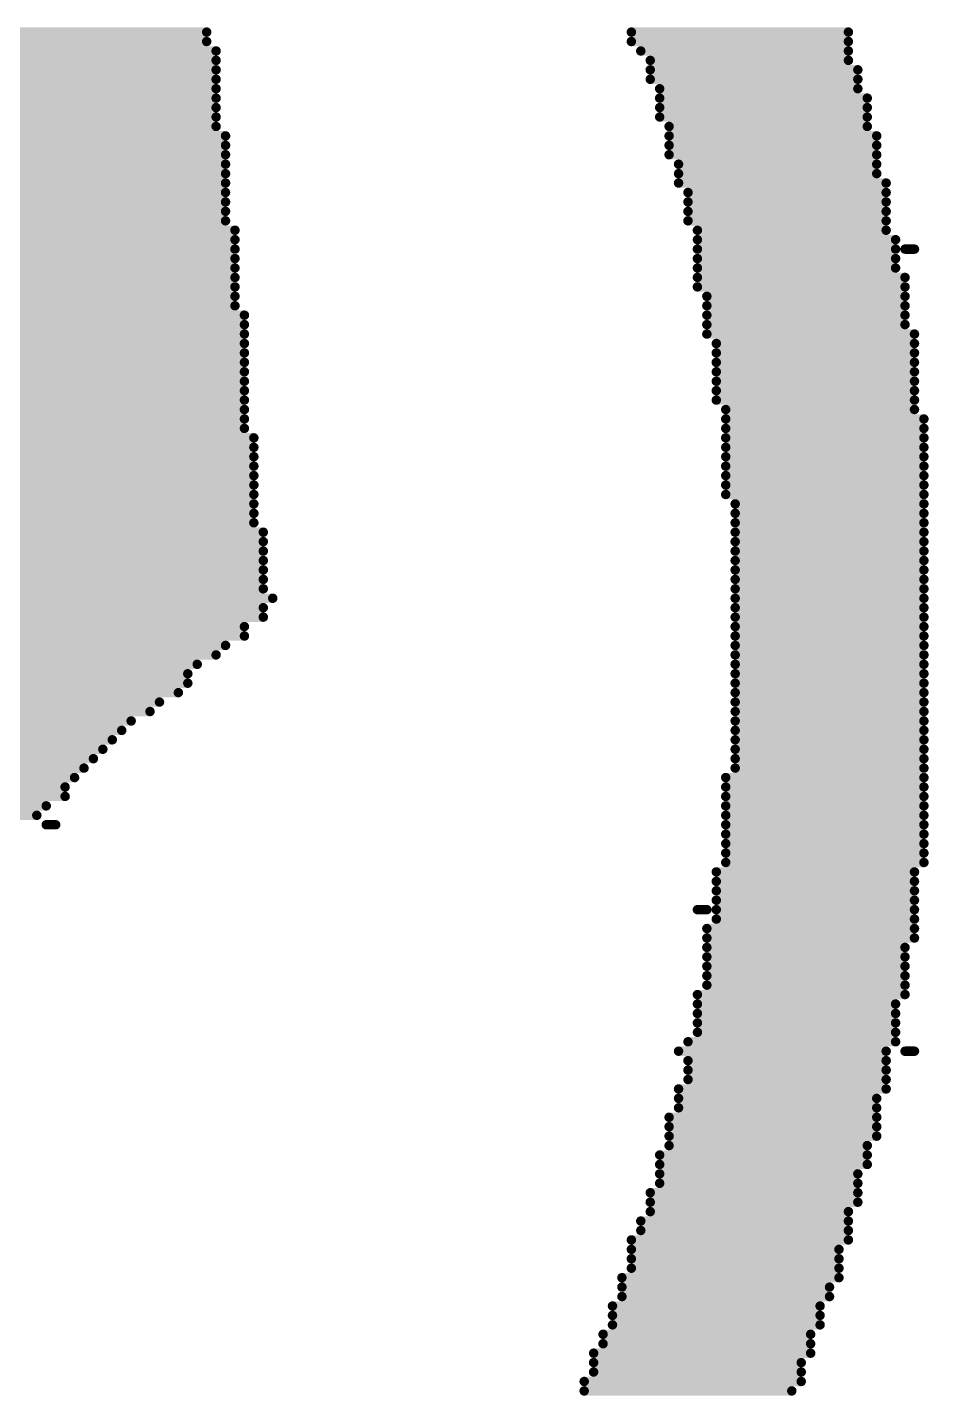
# Model space of a CAD drawing. Header units: millimetres. Extents: x -8 to 110, y -24 to 86.
# Drawn here: x 23.786 to 26.212, y 52.318 to 56.001 of the extents above; entities that cross this region are included whole.
import ezdxf

# ---------------------------------------------------------------- set-up
doc = ezdxf.new("R2010")
doc.units = ezdxf.units.MM
doc.layers.add('BottomOverlay', color=54, linetype='Continuous')

msp = doc.modelspace()

# ---------------------------------------------------------------- linework, layer by layer
at = {"layer": 'BottomOverlay', "const_width": 0.0254}
for points in [[(22.6682, 55.988), (24.2684, 55.988)], [(25.4114, 55.988), (25.9956, 55.988)], [(22.592, 55.9372), (24.2938, 55.9372)], [(22.6428, 55.9626), (24.2684, 55.9626)], [(25.4114, 55.9626), (25.9956, 55.9626)], [(25.4368, 55.9372), (25.9956, 55.9372)], [(22.6174, 55.9118), (24.2938, 55.9118)], [(25.4622, 55.9118), (25.9956, 55.9118)], [(22.5666, 55.8864), (24.2938, 55.8864)], [(22.5666, 55.861), (24.2938, 55.861)], [(25.4622, 55.8864), (26.021, 55.8864)], [(25.4622, 55.861), (26.021, 55.861)], [(22.5412, 55.8356), (24.2938, 55.8356)], [(25.4876, 55.8356), (26.021, 55.8356)], [(22.4904, 55.7848), (24.2938, 55.7848)], [(22.5158, 55.8102), (24.2938, 55.8102)], [(25.4876, 55.8102), (26.0464, 55.8102)], [(25.4876, 55.7848), (26.0464, 55.7848)], [(22.465, 55.7594), (24.2938, 55.7594)], [(25.4876, 55.7594), (26.0464, 55.7594)], [(22.4396, 55.734), (24.2938, 55.734)], [(25.513, 55.734), (26.0464, 55.734)], [(22.3888, 55.6832), (24.3192, 55.6832)], [(22.4142, 55.7086), (24.3192, 55.7086)], [(25.513, 55.7086), (26.0718, 55.7086)], [(25.513, 55.6832), (26.0718, 55.6832)], [(22.3634, 55.6578), (24.3192, 55.6578)], [(25.513, 55.6578), (26.0718, 55.6578)], [(22.2872, 55.607), (24.3192, 55.607)], [(22.338, 55.6324), (24.3192, 55.6324)], [(25.5384, 55.6324), (26.0718, 55.6324)], [(25.5384, 55.607), (26.0718, 55.607)], [(22.2364, 55.5816), (24.3192, 55.5816)], [(25.5384, 55.5816), (26.0972, 55.5816)], [(22.2364, 55.5308), (24.3192, 55.5308)], [(22.2618, 55.5562), (24.3192, 55.5562)], [(25.5638, 55.5562), (26.0972, 55.5562)], [(25.5638, 55.5308), (26.0972, 55.5308)], [(22.2364, 55.5054), (24.3192, 55.5054)], [(25.5638, 55.5054), (26.0972, 55.5054)], [(22.1602, 55.4546), (24.3446, 55.4546)], [(22.211, 55.48), (24.3192, 55.48)], [(25.5638, 55.48), (26.0972, 55.48)], [(25.5892, 55.4546), (26.0972, 55.4546)], [(22.1348, 55.4292), (24.3446, 55.4292)], [(25.5892, 55.4292), (26.1226, 55.4292)], [(22.1348, 55.4038), (24.3446, 55.4038)], [(25.5892, 55.4038), (26.1226, 55.4038)], [(26.148, 55.4038), (26.1734, 55.4038)], [(22.084, 55.353), (24.3446, 55.353)], [(22.1094, 55.3784), (24.3446, 55.3784)], [(25.5892, 55.3784), (26.1226, 55.3784)], [(25.5892, 55.353), (26.1226, 55.353)], [(22.0586, 55.3276), (24.3446, 55.3276)], [(25.5892, 55.3276), (26.148, 55.3276)], [(22.0078, 55.2768), (24.3446, 55.2768)], [(22.0332, 55.3022), (24.3446, 55.3022)], [(25.5892, 55.3022), (26.148, 55.3022)], [(25.6146, 55.2768), (26.148, 55.2768)], [(21.9824, 55.2514), (24.3446, 55.2514)], [(25.6146, 55.2514), (26.148, 55.2514)], [(21.9316, 55.2006), (24.37, 55.2006)], [(21.957, 55.226), (24.37, 55.226)], [(25.6146, 55.226), (26.148, 55.226)], [(25.6146, 55.2006), (26.148, 55.2006)], [(21.9062, 55.1752), (24.37, 55.1752)], [(25.6146, 55.1752), (26.1734, 55.1752)], [(21.8554, 55.1244), (24.37, 55.1244)], [(21.8808, 55.1498), (24.37, 55.1498)], [(25.64, 55.1498), (26.1734, 55.1498)], [(25.64, 55.1244), (26.1734, 55.1244)], [(21.83, 55.099), (24.37, 55.099)], [(25.64, 55.099), (26.1734, 55.099)], [(21.7792, 55.0482), (24.37, 55.0482)], [(21.8046, 55.0736), (24.37, 55.0736)], [(25.64, 55.0736), (26.1734, 55.0736)], [(25.64, 55.0482), (26.1734, 55.0482)], [(21.7538, 55.0228), (24.37, 55.0228)], [(25.64, 55.0228), (26.1734, 55.0228)], [(21.7538, 54.9974), (24.37, 54.9974)], [(25.64, 54.9974), (26.1734, 54.9974)], [(18.9852, 54.9466), (24.37, 54.9466)], [(21.7284, 54.972), (24.37, 54.972)], [(25.6654, 54.972), (26.1734, 54.972)], [(25.6654, 54.9466), (26.1988, 54.9466)], [(19.036, 54.9212), (24.37, 54.9212)], [(25.6654, 54.9212), (26.1988, 54.9212)], [(19.0614, 54.8958), (24.3954, 54.8958)], [(19.0868, 54.8704), (24.3954, 54.8704)], [(25.6654, 54.8958), (26.1988, 54.8958)], [(25.6654, 54.8704), (26.1988, 54.8704)], [(19.1122, 54.845), (24.3954, 54.845)], [(25.6654, 54.845), (26.1988, 54.845)], [(19.1122, 54.8196), (24.3954, 54.8196)], [(19.1376, 54.7942), (24.3954, 54.7942)], [(25.6654, 54.8196), (26.1988, 54.8196)], [(25.6654, 54.7942), (26.1988, 54.7942)], [(19.1884, 54.7688), (24.3954, 54.7688)], [(25.6654, 54.7688), (26.1988, 54.7688)], [(19.2138, 54.7434), (24.3954, 54.7434)], [(19.2138, 54.718), (24.3954, 54.718)], [(25.6654, 54.7434), (26.1988, 54.7434)], [(25.6908, 54.718), (26.1988, 54.718)], [(19.2392, 54.6926), (24.3954, 54.6926)], [(25.6908, 54.6926), (26.1988, 54.6926)], [(19.2646, 54.6672), (24.3954, 54.6672)], [(25.6908, 54.6672), (26.1988, 54.6672)], [(19.29, 54.6418), (24.4208, 54.6418)], [(19.3154, 54.6164), (24.4208, 54.6164)], [(25.6908, 54.6418), (26.1988, 54.6418)], [(25.6908, 54.6164), (26.1988, 54.6164)], [(19.3154, 54.591), (24.4208, 54.591)], [(25.6908, 54.591), (26.1988, 54.591)], [(19.3408, 54.5656), (24.4208, 54.5656)], [(19.3662, 54.5402), (24.4208, 54.5402)], [(25.6908, 54.5656), (26.1988, 54.5656)], [(25.6908, 54.5402), (26.1988, 54.5402)], [(19.3916, 54.5148), (24.4208, 54.5148)], [(25.6908, 54.5148), (26.1988, 54.5148)], [(19.417, 54.4894), (24.4208, 54.4894)], [(19.4424, 54.464), (24.4462, 54.464)], [(25.6908, 54.4894), (26.1988, 54.4894)], [(25.6908, 54.464), (26.1988, 54.464)], [(19.4424, 54.4386), (24.4208, 54.4386)], [(25.6908, 54.4386), (26.1988, 54.4386)], [(19.4678, 54.4132), (24.4208, 54.4132)], [(19.4932, 54.3878), (24.37, 54.3878)], [(25.6908, 54.4132), (26.1988, 54.4132)], [(25.6908, 54.3878), (26.1988, 54.3878)], [(19.5186, 54.3624), (24.37, 54.3624)], [(25.6908, 54.3624), (26.1988, 54.3624)], [(19.544, 54.337), (24.3192, 54.337)], [(19.5694, 54.3116), (24.2938, 54.3116)], [(25.6908, 54.337), (26.1988, 54.337)], [(25.6908, 54.3116), (26.1988, 54.3116)], [(19.5948, 54.2862), (24.243, 54.2862)], [(25.6908, 54.2862), (26.1988, 54.2862)], [(19.5948, 54.2608), (24.2176, 54.2608)], [(25.6908, 54.2608), (26.1988, 54.2608)], [(19.6202, 54.2354), (24.2176, 54.2354)], [(19.6202, 54.21), (24.1922, 54.21)], [(25.6908, 54.2354), (26.1988, 54.2354)], [(25.6908, 54.21), (26.1988, 54.21)], [(19.6456, 54.1846), (24.1414, 54.1846)], [(25.6908, 54.1846), (26.1988, 54.1846)], [(19.671, 54.1592), (24.116, 54.1592)], [(19.6964, 54.1338), (24.0652, 54.1338)], [(25.6908, 54.1592), (26.1988, 54.1592)], [(25.6908, 54.1338), (26.1988, 54.1338)], [(19.7218, 54.1084), (24.0398, 54.1084)], [(25.6908, 54.1084), (26.1988, 54.1084)], [(19.7472, 54.083), (24.0144, 54.083)], [(19.7472, 54.0576), (23.989, 54.0576)], [(25.6908, 54.083), (26.1988, 54.083)], [(25.6908, 54.0576), (26.1988, 54.0576)], [(19.7726, 54.0322), (23.9636, 54.0322)], [(25.6908, 54.0322), (26.1988, 54.0322)], [(19.798, 54.0068), (23.9382, 54.0068)], [(19.798, 53.9814), (23.9128, 53.9814)], [(25.6654, 53.9814), (26.1988, 53.9814)], [(25.6908, 54.0068), (26.1988, 54.0068)], [(19.8234, 53.956), (23.8874, 53.956)], [(25.6654, 53.956), (26.1988, 53.956)], [(19.8488, 53.9306), (23.8874, 53.9306)], [(25.6654, 53.9306), (26.1988, 53.9306)], [(19.8488, 53.9052), (23.8366, 53.9052)], [(19.8742, 53.8798), (23.8112, 53.8798)], [(25.6654, 53.9052), (26.1988, 53.9052)], [(25.6654, 53.8798), (26.1988, 53.8798)], [(23.8366, 53.8544), (23.862, 53.8544)], [(25.6654, 53.8544), (26.1988, 53.8544)], [(25.6654, 53.829), (26.1988, 53.829)], [(25.6654, 53.8036), (26.1988, 53.8036)], [(25.6654, 53.7782), (26.1988, 53.7782)], [(25.64, 53.7274), (26.1734, 53.7274)], [(25.6654, 53.7528), (26.1988, 53.7528)], [(25.64, 53.702), (26.1734, 53.702)], [(25.64, 53.6766), (26.1734, 53.6766)], [(25.64, 53.6512), (26.1734, 53.6512)], [(25.5892, 53.6258), (25.6146, 53.6258)], [(25.64, 53.6258), (26.1734, 53.6258)], [(25.6146, 53.575), (26.1734, 53.575)], [(25.64, 53.6004), (26.1734, 53.6004)], [(25.6146, 53.5496), (26.1734, 53.5496)], [(25.6146, 53.5242), (26.148, 53.5242)], [(25.6146, 53.4988), (26.148, 53.4988)], [(25.6146, 53.4734), (26.148, 53.4734)], [(25.6146, 53.448), (26.148, 53.448)], [(25.5892, 53.3972), (26.148, 53.3972)], [(25.6146, 53.4226), (26.148, 53.4226)], [(25.5892, 53.3718), (26.1226, 53.3718)], [(25.5892, 53.3464), (26.1226, 53.3464)], [(25.5892, 53.321), (26.1226, 53.321)], [(25.5892, 53.2956), (26.1226, 53.2956)], [(25.5384, 53.2448), (26.0972, 53.2448)], [(25.5638, 53.2702), (26.1226, 53.2702)], [(26.148, 53.2448), (26.1734, 53.2448)], [(25.5638, 53.2194), (26.0972, 53.2194)], [(25.5638, 53.194), (26.0972, 53.194)], [(25.5384, 53.1432), (26.0972, 53.1432)], [(25.5638, 53.1686), (26.0972, 53.1686)], [(25.5384, 53.1178), (26.0718, 53.1178)], [(25.513, 53.067), (26.0718, 53.067)], [(25.5384, 53.0924), (26.0718, 53.0924)], [(25.513, 53.0416), (26.0718, 53.0416)], [(25.513, 53.0162), (26.0718, 53.0162)], [(25.513, 52.9908), (26.0464, 52.9908)], [(25.4876, 52.9654), (26.0464, 52.9654)], [(25.4876, 52.94), (26.0464, 52.94)], [(25.4876, 52.9146), (26.021, 52.9146)], [(25.4876, 52.8892), (26.021, 52.8892)], [(25.4622, 52.8638), (26.021, 52.8638)], [(25.4622, 52.8384), (26.021, 52.8384)], [(25.4622, 52.813), (25.9956, 52.813)], [(25.4368, 52.7876), (25.9956, 52.7876)], [(25.4114, 52.7368), (25.9956, 52.7368)], [(25.4368, 52.7622), (25.9956, 52.7622)], [(25.4114, 52.7114), (25.9702, 52.7114)], [(25.4114, 52.686), (25.9702, 52.686)], [(25.4114, 52.6606), (25.9702, 52.6606)], [(25.386, 52.6352), (25.9702, 52.6352)], [(25.386, 52.6098), (25.9448, 52.6098)], [(25.386, 52.5844), (25.9448, 52.5844)], [(25.3606, 52.559), (25.9194, 52.559)], [(25.3606, 52.5336), (25.9194, 52.5336)], [(25.3606, 52.5082), (25.9194, 52.5082)], [(25.3352, 52.4828), (25.894, 52.4828)], [(25.3352, 52.4574), (25.894, 52.4574)], [(25.3098, 52.432), (25.894, 52.432)], [(25.3098, 52.4066), (25.8686, 52.4066)], [(25.3098, 52.3812), (25.8686, 52.3812)], [(25.2844, 52.3558), (25.8686, 52.3558)], [(25.2844, 52.3304), (25.8432, 52.3304)]]:
    msp.add_lwpolyline(points, dxfattribs=at)
at = {"layer": 'BottomOverlay', "const_width": 0.0127}
for points in [[(24.2621, 55.988, 1), (24.2748, 55.988, 1)], [(25.4051, 55.988, 1), (25.4178, 55.988, 1)], [(25.9893, 55.988, 1), (26.002, 55.988, 1)], [(24.2621, 55.9626, 1), (24.2748, 55.9626, 1)], [(24.2875, 55.9372, 1), (24.3002, 55.9372, 1)], [(25.4051, 55.9626, 1), (25.4178, 55.9626, 1)], [(25.4305, 55.9372, 1), (25.4432, 55.9372, 1)], [(25.9893, 55.9626, 1), (26.002, 55.9626, 1)], [(25.9893, 55.9372, 1), (26.002, 55.9372, 1)], [(24.2875, 55.9118, 1), (24.3002, 55.9118, 1)], [(25.4559, 55.9118, 1), (25.4686, 55.9118, 1)], [(25.9893, 55.9118, 1), (26.002, 55.9118, 1)], [(24.2875, 55.8864, 1), (24.3002, 55.8864, 1)], [(24.2875, 55.861, 1), (24.3002, 55.861, 1)], [(25.4559, 55.8864, 1), (25.4686, 55.8864, 1)], [(25.4559, 55.861, 1), (25.4686, 55.861, 1)], [(26.0147, 55.8864, 1), (26.0274, 55.8864, 1)], [(26.0147, 55.861, 1), (26.0274, 55.861, 1)], [(24.2875, 55.8356, 1), (24.3002, 55.8356, 1)], [(25.4813, 55.8356, 1), (25.494, 55.8356, 1)], [(26.0147, 55.8356, 1), (26.0274, 55.8356, 1)], [(24.2875, 55.8102, 1), (24.3002, 55.8102, 1)], [(24.2875, 55.7848, 1), (24.3002, 55.7848, 1)], [(25.4813, 55.8102, 1), (25.494, 55.8102, 1)], [(25.4813, 55.7848, 1), (25.494, 55.7848, 1)], [(26.0401, 55.8102, 1), (26.0528, 55.8102, 1)], [(26.0401, 55.7848, 1), (26.0528, 55.7848, 1)], [(24.2875, 55.7594, 1), (24.3002, 55.7594, 1)], [(25.4813, 55.7594, 1), (25.494, 55.7594, 1)], [(26.0401, 55.7594, 1), (26.0528, 55.7594, 1)], [(24.2875, 55.734, 1), (24.3002, 55.734, 1)], [(25.5067, 55.734, 1), (25.5194, 55.734, 1)], [(26.0401, 55.734, 1), (26.0528, 55.734, 1)], [(24.3129, 55.7086, 1), (24.3256, 55.7086, 1)], [(24.3129, 55.6832, 1), (24.3256, 55.6832, 1)], [(25.5067, 55.7086, 1), (25.5194, 55.7086, 1)], [(25.5067, 55.6832, 1), (25.5194, 55.6832, 1)], [(26.0655, 55.7086, 1), (26.0782, 55.7086, 1)], [(26.0655, 55.6832, 1), (26.0782, 55.6832, 1)], [(24.3129, 55.6578, 1), (24.3256, 55.6578, 1)], [(25.5067, 55.6578, 1), (25.5194, 55.6578, 1)], [(26.0655, 55.6578, 1), (26.0782, 55.6578, 1)], [(24.3129, 55.6324, 1), (24.3256, 55.6324, 1)], [(24.3129, 55.607, 1), (24.3256, 55.607, 1)], [(25.5321, 55.6324, 1), (25.5448, 55.6324, 1)], [(25.5321, 55.607, 1), (25.5448, 55.607, 1)], [(26.0655, 55.6324, 1), (26.0782, 55.6324, 1)], [(26.0655, 55.607, 1), (26.0782, 55.607, 1)], [(24.3129, 55.5816, 1), (24.3256, 55.5816, 1)], [(25.5321, 55.5816, 1), (25.5448, 55.5816, 1)], [(26.0909, 55.5816, 1), (26.1036, 55.5816, 1)], [(24.3129, 55.5562, 1), (24.3256, 55.5562, 1)], [(24.3129, 55.5308, 1), (24.3256, 55.5308, 1)], [(25.5575, 55.5562, 1), (25.5702, 55.5562, 1)], [(25.5575, 55.5308, 1), (25.5702, 55.5308, 1)], [(26.0909, 55.5562, 1), (26.1036, 55.5562, 1)], [(26.0909, 55.5308, 1), (26.1036, 55.5308, 1)], [(24.3129, 55.5054, 1), (24.3256, 55.5054, 1)], [(25.5575, 55.5054, 1), (25.5702, 55.5054, 1)], [(26.0909, 55.5054, 1), (26.1036, 55.5054, 1)], [(24.3129, 55.48, 1), (24.3256, 55.48, 1)], [(24.3383, 55.4546, 1), (24.351, 55.4546, 1)], [(25.5575, 55.48, 1), (25.5702, 55.48, 1)], [(25.5829, 55.4546, 1), (25.5956, 55.4546, 1)], [(26.0909, 55.48, 1), (26.1036, 55.48, 1)], [(26.0909, 55.4546, 1), (26.1036, 55.4546, 1)], [(24.3383, 55.4292, 1), (24.351, 55.4292, 1)], [(25.5829, 55.4292, 1), (25.5956, 55.4292, 1)], [(26.1163, 55.4292, 1), (26.129, 55.4292, 1)], [(24.3383, 55.4038, 1), (24.351, 55.4038, 1)], [(25.5829, 55.4038, 1), (25.5956, 55.4038, 1)], [(26.1163, 55.4038, 1), (26.129, 55.4038, 1)], [(26.1417, 55.4038, 1), (26.1544, 55.4038, 1)], [(26.1671, 55.4038, 1), (26.1798, 55.4038, 1)], [(24.3383, 55.3784, 1), (24.351, 55.3784, 1)], [(24.3383, 55.353, 1), (24.351, 55.353, 1)], [(25.5829, 55.3784, 1), (25.5956, 55.3784, 1)], [(25.5829, 55.353, 1), (25.5956, 55.353, 1)], [(26.1163, 55.3784, 1), (26.129, 55.3784, 1)], [(26.1163, 55.353, 1), (26.129, 55.353, 1)], [(24.3383, 55.3276, 1), (24.351, 55.3276, 1)], [(25.5829, 55.3276, 1), (25.5956, 55.3276, 1)], [(26.1417, 55.3276, 1), (26.1544, 55.3276, 1)], [(24.3383, 55.3022, 1), (24.351, 55.3022, 1)], [(24.3383, 55.2768, 1), (24.351, 55.2768, 1)], [(25.5829, 55.3022, 1), (25.5956, 55.3022, 1)], [(25.6083, 55.2768, 1), (25.621, 55.2768, 1)], [(26.1417, 55.3022, 1), (26.1544, 55.3022, 1)], [(26.1417, 55.2768, 1), (26.1544, 55.2768, 1)], [(24.3383, 55.2514, 1), (24.351, 55.2514, 1)], [(25.6083, 55.2514, 1), (25.621, 55.2514, 1)], [(26.1417, 55.2514, 1), (26.1544, 55.2514, 1)], [(24.3637, 55.226, 1), (24.3764, 55.226, 1)], [(24.3637, 55.2006, 1), (24.3764, 55.2006, 1)], [(25.6083, 55.226, 1), (25.621, 55.226, 1)], [(25.6083, 55.2006, 1), (25.621, 55.2006, 1)], [(26.1417, 55.226, 1), (26.1544, 55.226, 1)], [(26.1417, 55.2006, 1), (26.1544, 55.2006, 1)], [(24.3637, 55.1752, 1), (24.3764, 55.1752, 1)], [(25.6083, 55.1752, 1), (25.621, 55.1752, 1)], [(26.1671, 55.1752, 1), (26.1798, 55.1752, 1)], [(24.3637, 55.1498, 1), (24.3764, 55.1498, 1)], [(24.3637, 55.1244, 1), (24.3764, 55.1244, 1)], [(25.6337, 55.1498, 1), (25.6464, 55.1498, 1)], [(25.6337, 55.1244, 1), (25.6464, 55.1244, 1)], [(26.1671, 55.1498, 1), (26.1798, 55.1498, 1)], [(26.1671, 55.1244, 1), (26.1798, 55.1244, 1)], [(24.3637, 55.099, 1), (24.3764, 55.099, 1)], [(25.6337, 55.099, 1), (25.6464, 55.099, 1)], [(26.1671, 55.099, 1), (26.1798, 55.099, 1)], [(24.3637, 55.0736, 1), (24.3764, 55.0736, 1)], [(24.3637, 55.0482, 1), (24.3764, 55.0482, 1)], [(25.6337, 55.0736, 1), (25.6464, 55.0736, 1)], [(25.6337, 55.0482, 1), (25.6464, 55.0482, 1)], [(26.1671, 55.0736, 1), (26.1798, 55.0736, 1)], [(26.1671, 55.0482, 1), (26.1798, 55.0482, 1)], [(24.3637, 55.0228, 1), (24.3764, 55.0228, 1)], [(25.6337, 55.0228, 1), (25.6464, 55.0228, 1)], [(26.1671, 55.0228, 1), (26.1798, 55.0228, 1)], [(24.3637, 54.9974, 1), (24.3764, 54.9974, 1)], [(25.6337, 54.9974, 1), (25.6464, 54.9974, 1)], [(26.1671, 54.9974, 1), (26.1798, 54.9974, 1)], [(24.3637, 54.972, 1), (24.3764, 54.972, 1)], [(24.3637, 54.9466, 1), (24.3764, 54.9466, 1)], [(25.6591, 54.972, 1), (25.6718, 54.972, 1)], [(25.6591, 54.9466, 1), (25.6718, 54.9466, 1)], [(26.1671, 54.972, 1), (26.1798, 54.972, 1)], [(26.1925, 54.9466, 1), (26.2052, 54.9466, 1)], [(24.3637, 54.9212, 1), (24.3764, 54.9212, 1)], [(25.6591, 54.9212, 1), (25.6718, 54.9212, 1)], [(26.1925, 54.9212, 1), (26.2052, 54.9212, 1)], [(24.3891, 54.8958, 1), (24.4018, 54.8958, 1)], [(24.3891, 54.8704, 1), (24.4018, 54.8704, 1)], [(25.6591, 54.8958, 1), (25.6718, 54.8958, 1)], [(25.6591, 54.8704, 1), (25.6718, 54.8704, 1)], [(26.1925, 54.8958, 1), (26.2052, 54.8958, 1)], [(26.1925, 54.8704, 1), (26.2052, 54.8704, 1)], [(24.3891, 54.845, 1), (24.4018, 54.845, 1)], [(25.6591, 54.845, 1), (25.6718, 54.845, 1)], [(26.1925, 54.845, 1), (26.2052, 54.845, 1)], [(24.3891, 54.8196, 1), (24.4018, 54.8196, 1)], [(24.3891, 54.7942, 1), (24.4018, 54.7942, 1)], [(25.6591, 54.8196, 1), (25.6718, 54.8196, 1)], [(25.6591, 54.7942, 1), (25.6718, 54.7942, 1)], [(26.1925, 54.8196, 1), (26.2052, 54.8196, 1)], [(26.1925, 54.7942, 1), (26.2052, 54.7942, 1)], [(24.3891, 54.7688, 1), (24.4018, 54.7688, 1)], [(25.6591, 54.7688, 1), (25.6718, 54.7688, 1)], [(26.1925, 54.7688, 1), (26.2052, 54.7688, 1)], [(24.3891, 54.7434, 1), (24.4018, 54.7434, 1)], [(24.3891, 54.718, 1), (24.4018, 54.718, 1)], [(25.6591, 54.7434, 1), (25.6718, 54.7434, 1)], [(25.6845, 54.718, 1), (25.6972, 54.718, 1)], [(26.1925, 54.7434, 1), (26.2052, 54.7434, 1)], [(26.1925, 54.718, 1), (26.2052, 54.718, 1)], [(24.3891, 54.6926, 1), (24.4018, 54.6926, 1)], [(25.6845, 54.6926, 1), (25.6972, 54.6926, 1)], [(26.1925, 54.6926, 1), (26.2052, 54.6926, 1)], [(24.3891, 54.6672, 1), (24.4018, 54.6672, 1)], [(25.6845, 54.6672, 1), (25.6972, 54.6672, 1)], [(26.1925, 54.6672, 1), (26.2052, 54.6672, 1)], [(24.4145, 54.6418, 1), (24.4272, 54.6418, 1)], [(24.4145, 54.6164, 1), (24.4272, 54.6164, 1)], [(25.6845, 54.6418, 1), (25.6972, 54.6418, 1)], [(25.6845, 54.6164, 1), (25.6972, 54.6164, 1)], [(26.1925, 54.6418, 1), (26.2052, 54.6418, 1)], [(26.1925, 54.6164, 1), (26.2052, 54.6164, 1)], [(24.4145, 54.591, 1), (24.4272, 54.591, 1)], [(25.6845, 54.591, 1), (25.6972, 54.591, 1)], [(26.1925, 54.591, 1), (26.2052, 54.591, 1)], [(24.4145, 54.5656, 1), (24.4272, 54.5656, 1)], [(24.4145, 54.5402, 1), (24.4272, 54.5402, 1)], [(25.6845, 54.5656, 1), (25.6972, 54.5656, 1)], [(25.6845, 54.5402, 1), (25.6972, 54.5402, 1)], [(26.1925, 54.5656, 1), (26.2052, 54.5656, 1)], [(26.1925, 54.5402, 1), (26.2052, 54.5402, 1)], [(24.4145, 54.5148, 1), (24.4272, 54.5148, 1)], [(25.6845, 54.5148, 1), (25.6972, 54.5148, 1)], [(26.1925, 54.5148, 1), (26.2052, 54.5148, 1)], [(24.4145, 54.4894, 1), (24.4272, 54.4894, 1)], [(24.4399, 54.464, 1), (24.4526, 54.464, 1)], [(25.6845, 54.4894, 1), (25.6972, 54.4894, 1)], [(25.6845, 54.464, 1), (25.6972, 54.464, 1)], [(26.1925, 54.4894, 1), (26.2052, 54.4894, 1)], [(26.1925, 54.464, 1), (26.2052, 54.464, 1)], [(24.4145, 54.4386, 1), (24.4272, 54.4386, 1)], [(25.6845, 54.4386, 1), (25.6972, 54.4386, 1)], [(26.1925, 54.4386, 1), (26.2052, 54.4386, 1)], [(24.3637, 54.3878, 1), (24.3764, 54.3878, 1)], [(24.4145, 54.4132, 1), (24.4272, 54.4132, 1)], [(25.6845, 54.4132, 1), (25.6972, 54.4132, 1)], [(25.6845, 54.3878, 1), (25.6972, 54.3878, 1)], [(26.1925, 54.4132, 1), (26.2052, 54.4132, 1)], [(26.1925, 54.3878, 1), (26.2052, 54.3878, 1)], [(24.3637, 54.3624, 1), (24.3764, 54.3624, 1)], [(25.6845, 54.3624, 1), (25.6972, 54.3624, 1)], [(26.1925, 54.3624, 1), (26.2052, 54.3624, 1)], [(24.2875, 54.3116, 1), (24.3002, 54.3116, 1)], [(24.3129, 54.337, 1), (24.3256, 54.337, 1)], [(25.6845, 54.337, 1), (25.6972, 54.337, 1)], [(25.6845, 54.3116, 1), (25.6972, 54.3116, 1)], [(26.1925, 54.337, 1), (26.2052, 54.337, 1)], [(26.1925, 54.3116, 1), (26.2052, 54.3116, 1)], [(24.2367, 54.2862, 1), (24.2494, 54.2862, 1)], [(25.6845, 54.2862, 1), (25.6972, 54.2862, 1)], [(26.1925, 54.2862, 1), (26.2052, 54.2862, 1)], [(24.2113, 54.2608, 1), (24.224, 54.2608, 1)], [(25.6845, 54.2608, 1), (25.6972, 54.2608, 1)], [(26.1925, 54.2608, 1), (26.2052, 54.2608, 1)], [(24.1859, 54.21, 1), (24.1986, 54.21, 1)], [(24.2113, 54.2354, 1), (24.224, 54.2354, 1)], [(25.6845, 54.2354, 1), (25.6972, 54.2354, 1)], [(25.6845, 54.21, 1), (25.6972, 54.21, 1)], [(26.1925, 54.2354, 1), (26.2052, 54.2354, 1)], [(26.1925, 54.21, 1), (26.2052, 54.21, 1)], [(24.1351, 54.1846, 1), (24.1478, 54.1846, 1)], [(25.6845, 54.1846, 1), (25.6972, 54.1846, 1)], [(26.1925, 54.1846, 1), (26.2052, 54.1846, 1)], [(24.0589, 54.1338, 1), (24.0716, 54.1338, 1)], [(24.1097, 54.1592, 1), (24.1224, 54.1592, 1)], [(25.6845, 54.1592, 1), (25.6972, 54.1592, 1)], [(25.6845, 54.1338, 1), (25.6972, 54.1338, 1)], [(26.1925, 54.1592, 1), (26.2052, 54.1592, 1)], [(26.1925, 54.1338, 1), (26.2052, 54.1338, 1)], [(24.0335, 54.1084, 1), (24.0462, 54.1084, 1)], [(25.6845, 54.1084, 1), (25.6972, 54.1084, 1)], [(26.1925, 54.1084, 1), (26.2052, 54.1084, 1)], [(23.9827, 54.0576, 1), (23.9954, 54.0576, 1)], [(24.0081, 54.083, 1), (24.0208, 54.083, 1)], [(25.6845, 54.083, 1), (25.6972, 54.083, 1)], [(25.6845, 54.0576, 1), (25.6972, 54.0576, 1)], [(26.1925, 54.083, 1), (26.2052, 54.083, 1)], [(26.1925, 54.0576, 1), (26.2052, 54.0576, 1)], [(23.9573, 54.0322, 1), (23.97, 54.0322, 1)], [(25.6845, 54.0322, 1), (25.6972, 54.0322, 1)], [(26.1925, 54.0322, 1), (26.2052, 54.0322, 1)], [(23.9065, 53.9814, 1), (23.9192, 53.9814, 1)], [(23.9319, 54.0068, 1), (23.9446, 54.0068, 1)], [(25.6591, 53.9814, 1), (25.6718, 53.9814, 1)], [(25.6845, 54.0068, 1), (25.6972, 54.0068, 1)], [(26.1925, 54.0068, 1), (26.2052, 54.0068, 1)], [(26.1925, 53.9814, 1), (26.2052, 53.9814, 1)], [(23.8811, 53.956, 1), (23.8938, 53.956, 1)], [(25.6591, 53.956, 1), (25.6718, 53.956, 1)], [(26.1925, 53.956, 1), (26.2052, 53.956, 1)], [(23.8811, 53.9306, 1), (23.8938, 53.9306, 1)], [(25.6591, 53.9306, 1), (25.6718, 53.9306, 1)], [(26.1925, 53.9306, 1), (26.2052, 53.9306, 1)], [(23.8049, 53.8798, 1), (23.8176, 53.8798, 1)], [(23.8303, 53.9052, 1), (23.843, 53.9052, 1)], [(25.6591, 53.9052, 1), (25.6718, 53.9052, 1)], [(25.6591, 53.8798, 1), (25.6718, 53.8798, 1)], [(26.1925, 53.9052, 1), (26.2052, 53.9052, 1)], [(26.1925, 53.8798, 1), (26.2052, 53.8798, 1)], [(23.8303, 53.8544, 1), (23.843, 53.8544, 1)], [(23.8557, 53.8544, 1), (23.8684, 53.8544, 1)], [(25.6591, 53.8544, 1), (25.6718, 53.8544, 1)], [(26.1925, 53.8544, 1), (26.2052, 53.8544, 1)], [(25.6591, 53.829, 1), (25.6718, 53.829, 1)], [(25.6591, 53.8036, 1), (25.6718, 53.8036, 1)], [(26.1925, 53.829, 1), (26.2052, 53.829, 1)], [(26.1925, 53.8036, 1), (26.2052, 53.8036, 1)], [(25.6591, 53.7782, 1), (25.6718, 53.7782, 1)], [(26.1925, 53.7782, 1), (26.2052, 53.7782, 1)], [(25.6337, 53.7274, 1), (25.6464, 53.7274, 1)], [(25.6591, 53.7528, 1), (25.6718, 53.7528, 1)], [(26.1671, 53.7274, 1), (26.1798, 53.7274, 1)], [(26.1925, 53.7528, 1), (26.2052, 53.7528, 1)], [(25.6337, 53.702, 1), (25.6464, 53.702, 1)], [(26.1671, 53.702, 1), (26.1798, 53.702, 1)], [(25.6337, 53.6766, 1), (25.6464, 53.6766, 1)], [(25.6337, 53.6512, 1), (25.6464, 53.6512, 1)], [(26.1671, 53.6766, 1), (26.1798, 53.6766, 1)], [(26.1671, 53.6512, 1), (26.1798, 53.6512, 1)], [(25.5829, 53.6258, 1), (25.5956, 53.6258, 1)], [(25.6083, 53.6258, 1), (25.621, 53.6258, 1)], [(25.6337, 53.6258, 1), (25.6464, 53.6258, 1)], [(26.1671, 53.6258, 1), (26.1798, 53.6258, 1)], [(25.6083, 53.575, 1), (25.621, 53.575, 1)], [(25.6337, 53.6004, 1), (25.6464, 53.6004, 1)], [(26.1671, 53.6004, 1), (26.1798, 53.6004, 1)], [(26.1671, 53.575, 1), (26.1798, 53.575, 1)], [(25.6083, 53.5496, 1), (25.621, 53.5496, 1)], [(26.1671, 53.5496, 1), (26.1798, 53.5496, 1)], [(25.6083, 53.5242, 1), (25.621, 53.5242, 1)], [(26.1417, 53.5242, 1), (26.1544, 53.5242, 1)], [(25.6083, 53.4988, 1), (25.621, 53.4988, 1)], [(25.6083, 53.4734, 1), (25.621, 53.4734, 1)], [(26.1417, 53.4988, 1), (26.1544, 53.4988, 1)], [(26.1417, 53.4734, 1), (26.1544, 53.4734, 1)], [(25.6083, 53.448, 1), (25.621, 53.448, 1)], [(26.1417, 53.448, 1), (26.1544, 53.448, 1)], [(25.5829, 53.3972, 1), (25.5956, 53.3972, 1)], [(25.6083, 53.4226, 1), (25.621, 53.4226, 1)], [(26.1417, 53.4226, 1), (26.1544, 53.4226, 1)], [(26.1417, 53.3972, 1), (26.1544, 53.3972, 1)], [(25.5829, 53.3718, 1), (25.5956, 53.3718, 1)], [(26.1163, 53.3718, 1), (26.129, 53.3718, 1)], [(25.5829, 53.3464, 1), (25.5956, 53.3464, 1)], [(25.5829, 53.321, 1), (25.5956, 53.321, 1)], [(26.1163, 53.3464, 1), (26.129, 53.3464, 1)], [(26.1163, 53.321, 1), (26.129, 53.321, 1)], [(25.5829, 53.2956, 1), (25.5956, 53.2956, 1)], [(26.1163, 53.2956, 1), (26.129, 53.2956, 1)], [(25.5321, 53.2448, 1), (25.5448, 53.2448, 1)], [(25.5575, 53.2702, 1), (25.5702, 53.2702, 1)], [(26.0909, 53.2448, 1), (26.1036, 53.2448, 1)], [(26.1163, 53.2702, 1), (26.129, 53.2702, 1)], [(26.1417, 53.2448, 1), (26.1544, 53.2448, 1)], [(26.1671, 53.2448, 1), (26.1798, 53.2448, 1)], [(25.5575, 53.2194, 1), (25.5702, 53.2194, 1)], [(26.0909, 53.2194, 1), (26.1036, 53.2194, 1)], [(25.5575, 53.194, 1), (25.5702, 53.194, 1)], [(26.0909, 53.194, 1), (26.1036, 53.194, 1)], [(25.5321, 53.1432, 1), (25.5448, 53.1432, 1)], [(25.5575, 53.1686, 1), (25.5702, 53.1686, 1)], [(26.0909, 53.1686, 1), (26.1036, 53.1686, 1)], [(26.0909, 53.1432, 1), (26.1036, 53.1432, 1)], [(25.5321, 53.1178, 1), (25.5448, 53.1178, 1)], [(26.0655, 53.1178, 1), (26.0782, 53.1178, 1)], [(25.5067, 53.067, 1), (25.5194, 53.067, 1)], [(25.5321, 53.0924, 1), (25.5448, 53.0924, 1)], [(26.0655, 53.0924, 1), (26.0782, 53.0924, 1)], [(26.0655, 53.067, 1), (26.0782, 53.067, 1)], [(25.5067, 53.0416, 1), (25.5194, 53.0416, 1)], [(26.0655, 53.0416, 1), (26.0782, 53.0416, 1)], [(25.5067, 53.0162, 1), (25.5194, 53.0162, 1)], [(25.5067, 52.9908, 1), (25.5194, 52.9908, 1)], [(26.0401, 52.9908, 1), (26.0528, 52.9908, 1)], [(26.0655, 53.0162, 1), (26.0782, 53.0162, 1)], [(25.4813, 52.9654, 1), (25.494, 52.9654, 1)], [(26.0401, 52.9654, 1), (26.0528, 52.9654, 1)], [(25.4813, 52.94, 1), (25.494, 52.94, 1)], [(25.4813, 52.9146, 1), (25.494, 52.9146, 1)], [(26.0147, 52.9146, 1), (26.0274, 52.9146, 1)], [(26.0401, 52.94, 1), (26.0528, 52.94, 1)], [(25.4813, 52.8892, 1), (25.494, 52.8892, 1)], [(26.0147, 52.8892, 1), (26.0274, 52.8892, 1)], [(25.4559, 52.8638, 1), (25.4686, 52.8638, 1)], [(25.4559, 52.8384, 1), (25.4686, 52.8384, 1)], [(26.0147, 52.8638, 1), (26.0274, 52.8638, 1)], [(26.0147, 52.8384, 1), (26.0274, 52.8384, 1)], [(25.4559, 52.813, 1), (25.4686, 52.813, 1)], [(25.9893, 52.813, 1), (26.002, 52.813, 1)], [(25.4305, 52.7876, 1), (25.4432, 52.7876, 1)], [(25.9893, 52.7876, 1), (26.002, 52.7876, 1)], [(25.4051, 52.7368, 1), (25.4178, 52.7368, 1)], [(25.4305, 52.7622, 1), (25.4432, 52.7622, 1)], [(25.9893, 52.7622, 1), (26.002, 52.7622, 1)], [(25.9893, 52.7368, 1), (26.002, 52.7368, 1)], [(25.4051, 52.7114, 1), (25.4178, 52.7114, 1)], [(25.9639, 52.7114, 1), (25.9766, 52.7114, 1)], [(25.4051, 52.686, 1), (25.4178, 52.686, 1)], [(25.4051, 52.6606, 1), (25.4178, 52.6606, 1)], [(25.9639, 52.686, 1), (25.9766, 52.686, 1)], [(25.9639, 52.6606, 1), (25.9766, 52.6606, 1)], [(25.3797, 52.6352, 1), (25.3924, 52.6352, 1)], [(25.9639, 52.6352, 1), (25.9766, 52.6352, 1)], [(25.3797, 52.6098, 1), (25.3924, 52.6098, 1)], [(25.3797, 52.5844, 1), (25.3924, 52.5844, 1)], [(25.9385, 52.6098, 1), (25.9512, 52.6098, 1)], [(25.9385, 52.5844, 1), (25.9512, 52.5844, 1)], [(25.3543, 52.559, 1), (25.367, 52.559, 1)], [(25.9131, 52.559, 1), (25.9258, 52.559, 1)], [(25.3543, 52.5336, 1), (25.367, 52.5336, 1)], [(25.3543, 52.5082, 1), (25.367, 52.5082, 1)], [(25.9131, 52.5336, 1), (25.9258, 52.5336, 1)], [(25.9131, 52.5082, 1), (25.9258, 52.5082, 1)], [(25.3289, 52.4828, 1), (25.3416, 52.4828, 1)], [(25.8877, 52.4828, 1), (25.9004, 52.4828, 1)], [(25.3289, 52.4574, 1), (25.3416, 52.4574, 1)], [(25.8877, 52.4574, 1), (25.9004, 52.4574, 1)], [(25.3035, 52.432, 1), (25.3162, 52.432, 1)], [(25.3035, 52.4066, 1), (25.3162, 52.4066, 1)], [(25.8623, 52.4066, 1), (25.875, 52.4066, 1)], [(25.8877, 52.432, 1), (25.9004, 52.432, 1)], [(25.3035, 52.3812, 1), (25.3162, 52.3812, 1)], [(25.8623, 52.3812, 1), (25.875, 52.3812, 1)], [(25.2781, 52.3558, 1), (25.2908, 52.3558, 1)], [(25.2781, 52.3304, 1), (25.2908, 52.3304, 1)], [(25.8369, 52.3304, 1), (25.8496, 52.3304, 1)], [(25.8623, 52.3558, 1), (25.875, 52.3558, 1)]]:
    msp.add_lwpolyline(points, format="xyb", close=True, dxfattribs=at)

doc.saveas('drawing.dxf')
